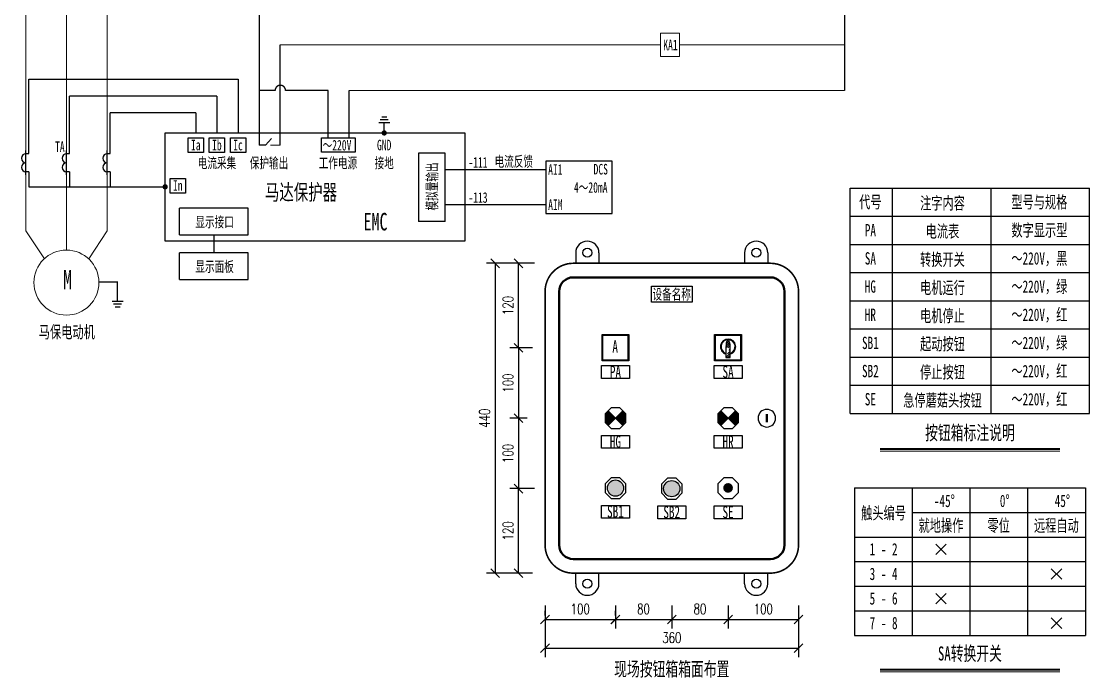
# Model space of a CAD drawing. Header units: millimetres. Extents: x -24326 to 675674, y 148048 to 606396.
# Drawn here: x 102259 to 132606, y 171891 to 190529 of the extents above; entities that cross this region are included whole.
import ezdxf
from ezdxf.enums import TextEntityAlignment as Align

# ---------------------------------------------------------------- set-up
doc = ezdxf.new("R2010")
doc.units = ezdxf.units.MM
doc.linetypes.add('常规', pattern=[20, 10, 0, 10])
doc.linetypes.add('接地线', pattern=[1460, 500, 500, -200, 60, -200])
for name, color, linetype in [('1', 7, 'Continuous'), ('4', 1, 'Continuous'), ('MX', 3, 'Continuous'), ('TEXT', 4, 'Continuous'), ('动力平面导线层', 3, '常规'), ('动力平面设备层', 1, 'Continuous'), ('文字', 7, 'Continuous'), ('标注-照明', 7, 'Continuous'), ('照明平面导线层', 3, 'Continuous'), ('电气-接地设计-接地线', 3, '接地线')]:
    doc.layers.add(name, color=color, linetype=linetype)
for name, color, linetype, lineweight in [('_0', 7, 'Continuous', 25), ('CAXA0层', 7, 'Continuous', 25), ('SW', 8, 'Continuous', 20)]:
    doc.layers.add(name, color=color, linetype=linetype, lineweight=lineweight)
doc.styles.add('DIM_FONT', font='SIMPLEX', dxfattribs={"width": 0.7, "bigfont": 'GBCBIG'})
doc.styles.add('标准', font='NSimSun.ttf', dxfattribs={"width": 0.667})
doc.dimstyles.new('副本 DIM20', dxfattribs={"dimtxt": 300, "dimasz": 2, "dimexe": 250, "dimexo": 300, "dimgap": 150, "dimtad": 1, "dimdec": 4, "dimlfac": 0.05, "dimzin": 0, "dimdsep": 46, "dimtxsty": 'DIM_FONT', "dimblk1": '_DIMX', "dimblk2": '_DIMX', "dimsah": 1, "dimcen": 0.09, "dimadec": 0, "dimazin": 0, "dimtfac": 1, "dimtdec": 4, "dimtix": 1, "dimtmove": 2, "dimatfit": 3, "dimldrblk": '_DIMX', "dimfxl": 250, "dimtolj": 1, "dimtzin": 0, "dimarcsym": 0})

# ---------------------------------------------------------------- blocks, each defined once
blk = doc.blocks.new('_Oblique')
at = {"color": 0, "linetype": 'ByBlock', "lineweight": -2}
blk.add_line((-0.5, -0.5), (0.5, 0.5), dxfattribs=at)
blk = doc.blocks.new('*D62')
at = {"layer": '1', "color": 3, "linetype": 'ByBlock', "lineweight": -2}
for p, q in [((116455, 183659), (115468, 183659)), ((115718, 183659), (115718, 174859)), ((116455, 174859), (115468, 174859))]:
    blk.add_line(p, q, dxfattribs=at)
at = {"layer": 'Defpoints', "color": 0, "linetype": 'ByBlock'}
for p in [(116755, 183659), (115718, 174859), (116755, 174859)]:
    blk.add_point(p, dxfattribs=at)
at = {"layer": '1', "color": 3, "linetype": 'ByBlock', "lineweight": -2, "xscale": 250, "yscale": 250, "zscale": 250}
for p, rotation in [((115718, 183659), 90), ((115718, 174859), 270)]:
    blk.add_blockref('_Oblique', p, dxfattribs=dict(at, rotation=rotation))
at = {"layer": '1', "color": 7, "linetype": 'ByBlock', "insert": (115418, 179259), "char_height": 300, "attachment_point": 5, "rotation": 90, "style": 'DIM_FONT'}
blk.add_mtext('\\A1;440', dxfattribs=at)
blk = doc.blocks.new('_DIMX')
blk.add_line((-150, 0), (150, 0))
at = {"const_width": 50}
blk.add_lwpolyline([(-70, -70), (70, 70)], dxfattribs=at)
blk = doc.blocks.new('*D63')
at = {"layer": '1', "color": 3, "linetype": 'ByBlock', "lineweight": -2}
for p, q in [((116836, 177259), (116132, 177259)), ((116382, 174859), (116382, 177259)), ((116778, 174859), (116132, 174859))]:
    blk.add_line(p, q, dxfattribs=at)
at = {"layer": 'Defpoints', "color": 0, "linetype": 'ByBlock'}
for p in [(116382, 177259), (117136, 177259), (117078, 174859)]:
    blk.add_point(p, dxfattribs=at)
at = {"layer": '1', "color": 3, "linetype": 'ByBlock', "lineweight": -2, "xscale": 250, "yscale": 250, "zscale": 250}
for p, rotation in [((116382, 177259), 90), ((116382, 174859), 270)]:
    blk.add_blockref('_Oblique', p, dxfattribs=dict(at, rotation=rotation))
at = {"layer": '1', "color": 7, "linetype": 'ByBlock', "insert": (116082, 176059), "char_height": 300, "attachment_point": 5, "rotation": 90, "style": 'DIM_FONT'}
blk.add_mtext('\\A1;120', dxfattribs=at)
blk = doc.blocks.new('*D64')
at = {"layer": '1', "color": 3, "linetype": 'ByBlock', "lineweight": -2}
for p, q in [((116561, 179259), (116132, 179259)), ((116382, 179259), (116382, 177259)), ((116623, 177259), (116132, 177259))]:
    blk.add_line(p, q, dxfattribs=at)
at = {"layer": 'Defpoints', "color": 0, "linetype": 'ByBlock'}
for p in [(116861, 179259), (116382, 177259), (116923, 177259)]:
    blk.add_point(p, dxfattribs=at)
at = {"layer": '1', "color": 3, "linetype": 'ByBlock', "lineweight": -2, "xscale": 250, "yscale": 250, "zscale": 250}
for p, rotation in [((116382, 179259), 90), ((116382, 177259), 270)]:
    blk.add_blockref('_Oblique', p, dxfattribs=dict(at, rotation=rotation))
at = {"layer": '1', "color": 7, "linetype": 'ByBlock', "insert": (116082, 178259), "char_height": 300, "attachment_point": 5, "rotation": 90, "style": 'DIM_FONT'}
blk.add_mtext('\\A1;100', dxfattribs=at)
blk = doc.blocks.new('*D65')
at = {"layer": '1', "color": 3, "linetype": 'ByBlock', "lineweight": -2}
for p, q in [((116561, 181259), (116132, 181259)), ((116382, 181259), (116382, 179259)), ((116623, 179259), (116132, 179259))]:
    blk.add_line(p, q, dxfattribs=at)
at = {"layer": 'Defpoints', "color": 0, "linetype": 'ByBlock'}
for p in [(116861, 181259), (116382, 179259), (116923, 179259)]:
    blk.add_point(p, dxfattribs=at)
at = {"layer": '1', "color": 3, "linetype": 'ByBlock', "lineweight": -2, "xscale": 250, "yscale": 250, "zscale": 250}
for p, rotation in [((116382, 181259), 90), ((116382, 179259), 270)]:
    blk.add_blockref('_Oblique', p, dxfattribs=dict(at, rotation=rotation))
at = {"layer": '1', "color": 7, "linetype": 'ByBlock', "insert": (116082, 180259), "char_height": 300, "attachment_point": 5, "rotation": 90, "style": 'DIM_FONT'}
blk.add_mtext('\\A1;100', dxfattribs=at)
blk = doc.blocks.new('*D66')
at = {"layer": '1', "color": 3, "linetype": 'ByBlock', "lineweight": -2}
for p, q in [((116836, 183659), (116132, 183659)), ((116382, 181259), (116382, 183659)), ((116778, 181259), (116132, 181259))]:
    blk.add_line(p, q, dxfattribs=at)
at = {"layer": 'Defpoints', "color": 0, "linetype": 'ByBlock'}
for p in [(116382, 183659), (117136, 183659), (117078, 181259)]:
    blk.add_point(p, dxfattribs=at)
at = {"layer": '1', "color": 3, "linetype": 'ByBlock', "lineweight": -2, "xscale": 250, "yscale": 250, "zscale": 250}
for p, rotation in [((116382, 183659), 90), ((116382, 181259), 270)]:
    blk.add_blockref('_Oblique', p, dxfattribs=dict(at, rotation=rotation))
at = {"layer": '1', "color": 7, "linetype": 'ByBlock', "insert": (116082, 182459), "char_height": 300, "attachment_point": 5, "rotation": 90, "style": 'DIM_FONT'}
blk.add_mtext('\\A1;120', dxfattribs=at)
blk = doc.blocks.new('*D67')
at = {"layer": '1', "color": 3, "linetype": 'ByBlock', "lineweight": -2}
for p, q in [((120735, 173936), (120735, 173290)), ((122336, 173936), (122336, 173290)), ((120735, 173540), (122336, 173540))]:
    blk.add_line(p, q, dxfattribs=at)
at = {"layer": 'Defpoints', "color": 0, "linetype": 'ByBlock'}
for p in [(120735, 174236), (122336, 174236), (122336, 173540)]:
    blk.add_point(p, dxfattribs=at)
at = {"layer": '1', "color": 3, "linetype": 'ByBlock', "lineweight": -2, "xscale": 250, "yscale": 250, "zscale": 250, "rotation": 180}
blk.add_blockref('_Oblique', (120735, 173540), dxfattribs=at)
at = {"layer": '1', "color": 3, "linetype": 'ByBlock', "lineweight": -2, "xscale": 250, "yscale": 250, "zscale": 250}
blk.add_blockref('_Oblique', (122336, 173540), dxfattribs=at)
at = {"layer": '1', "color": 7, "linetype": 'ByBlock', "insert": (121536, 173840), "char_height": 300, "attachment_point": 5, "style": 'DIM_FONT'}
blk.add_mtext('\\A1;80', dxfattribs=at)
blk = doc.blocks.new('*D68')
at = {"layer": '1', "color": 3, "linetype": 'ByBlock', "lineweight": -2}
for p, q in [((122336, 173936), (122336, 173290)), ((124336, 173936), (124336, 173290)), ((122336, 173540), (124336, 173540))]:
    blk.add_line(p, q, dxfattribs=at)
at = {"layer": 'Defpoints', "color": 0, "linetype": 'ByBlock'}
for p in [(122336, 174236), (124336, 174236), (124336, 173540)]:
    blk.add_point(p, dxfattribs=at)
at = {"layer": '1', "color": 3, "linetype": 'ByBlock', "lineweight": -2, "xscale": 250, "yscale": 250, "zscale": 250, "rotation": 180}
blk.add_blockref('_Oblique', (122336, 173540), dxfattribs=at)
at = {"layer": '1', "color": 3, "linetype": 'ByBlock', "lineweight": -2, "xscale": 250, "yscale": 250, "zscale": 250}
blk.add_blockref('_Oblique', (124336, 173540), dxfattribs=at)
at = {"layer": '1', "color": 7, "linetype": 'ByBlock', "insert": (123336, 173840), "char_height": 300, "attachment_point": 5, "style": 'DIM_FONT'}
blk.add_mtext('\\A1;100', dxfattribs=at)
blk = doc.blocks.new('*D69')
at = {"layer": '1', "color": 3, "linetype": 'ByBlock', "lineweight": -2}
for p, q in [((117136, 173936), (117136, 172475)), ((124336, 173936), (124336, 172475)), ((117136, 172725), (124336, 172725))]:
    blk.add_line(p, q, dxfattribs=at)
at = {"layer": 'Defpoints', "color": 0, "linetype": 'ByBlock'}
for p in [(117136, 174236), (124336, 174236), (124336, 172725)]:
    blk.add_point(p, dxfattribs=at)
at = {"layer": '1', "color": 3, "linetype": 'ByBlock', "lineweight": -2, "xscale": 250, "yscale": 250, "zscale": 250, "rotation": 180}
blk.add_blockref('_Oblique', (117136, 172725), dxfattribs=at)
at = {"layer": '1', "color": 3, "linetype": 'ByBlock', "lineweight": -2, "xscale": 250, "yscale": 250, "zscale": 250}
blk.add_blockref('_Oblique', (124336, 172725), dxfattribs=at)
at = {"layer": '1', "color": 7, "linetype": 'ByBlock', "insert": (120736, 173025), "char_height": 300, "attachment_point": 5, "style": 'DIM_FONT'}
blk.add_mtext('\\A1;360', dxfattribs=at)
blk = doc.blocks.new('*D70')
at = {"layer": '1', "color": 3, "linetype": 'ByBlock', "lineweight": -2}
for p, q in [((117136, 173653), (117136, 173790)), ((119136, 173653), (119136, 173790)), ((117136, 173540), (119136, 173540))]:
    blk.add_line(p, q, dxfattribs=at)
at = {"layer": 'Defpoints', "color": 0, "linetype": 'ByBlock'}
for p in [(117136, 173353), (119136, 173540), (119136, 173353)]:
    blk.add_point(p, dxfattribs=at)
at = {"layer": '1', "color": 3, "linetype": 'ByBlock', "lineweight": -2, "xscale": 250, "yscale": 250, "zscale": 250, "rotation": 180}
blk.add_blockref('_Oblique', (117136, 173540), dxfattribs=at)
at = {"layer": '1', "color": 3, "linetype": 'ByBlock', "lineweight": -2, "xscale": 250, "yscale": 250, "zscale": 250}
blk.add_blockref('_Oblique', (119136, 173540), dxfattribs=at)
at = {"layer": '1', "color": 7, "linetype": 'ByBlock', "insert": (118136, 173840), "char_height": 300, "attachment_point": 5, "style": 'DIM_FONT'}
blk.add_mtext('\\A1;100', dxfattribs=at)
blk = doc.blocks.new('*D71')
at = {"layer": '1', "color": 3, "linetype": 'ByBlock', "lineweight": -2}
for p, q in [((119134, 173936), (119134, 173290)), ((120735, 173936), (120735, 173290)), ((119134, 173540), (120735, 173540))]:
    blk.add_line(p, q, dxfattribs=at)
at = {"layer": 'Defpoints', "color": 0, "linetype": 'ByBlock'}
for p in [(119134, 174236), (120735, 174236), (120735, 173540)]:
    blk.add_point(p, dxfattribs=at)
at = {"layer": '1', "color": 3, "linetype": 'ByBlock', "lineweight": -2, "xscale": 250, "yscale": 250, "zscale": 250, "rotation": 180}
blk.add_blockref('_Oblique', (119134, 173540), dxfattribs=at)
at = {"layer": '1', "color": 3, "linetype": 'ByBlock', "lineweight": -2, "xscale": 250, "yscale": 250, "zscale": 250}
blk.add_blockref('_Oblique', (120735, 173540), dxfattribs=at)
at = {"layer": '1', "color": 7, "linetype": 'ByBlock', "insert": (119934, 173840), "char_height": 300, "attachment_point": 5, "style": 'DIM_FONT'}
blk.add_mtext('\\A1;80', dxfattribs=at)

msp = doc.modelspace()

# ---------------------------------------------------------------- hatches: boundary and pattern name
at = {"linetype": 'ByBlock', "lineweight": 25}
h = msp.add_hatch(dxfattribs=at)
h.set_pattern_fill('ANSI31', color=3, scale=184.8, style=0)
h.set_pattern_definition([(45, (-445266.01, 181453.682), (-16.3341666, 16.3341666), [])])
h.paths.add_polyline_path([(119136.35014, 179258.72061), (118927.44646, 179467.97145, 0.1991281417), (118840.67014, 179258.72061, 0.1986966109), (118927.09931, 179049.81693)])
h.paths.add_polyline_path([(119345.60098, 179467.62429), (119136.35014, 179258.72061), (119345.25383, 179049.46977, 0.1991281417), (119432.03014, 179258.72061, 0.1986966109)])
h = msp.add_hatch(dxfattribs=at)
h.set_pattern_fill('ANSI31', color=1, scale=184.8, style=0)
h.set_pattern_definition([(45, (-440676.157, 181453.682), (-16.3341666, 16.3341666), [])])
h.paths.add_polyline_path([(122336.35014, 179258.72061), (122127.44646, 179467.97145, 0.1991281417), (122040.67014, 179258.72061, 0.1986966109), (122127.09931, 179049.81693)])
h.paths.add_polyline_path([(122545.60098, 179467.62429), (122336.35014, 179258.72061), (122545.25383, 179049.46977, 0.1991281417), (122632.03014, 179258.72061, 0.1986966109)])
at = {"layer": '文字', "linetype": 'ByBlock', "ltscale": 0.2}
h = msp.add_hatch(dxfattribs=at)
h.set_pattern_fill('ANSI31', color=0, scale=308, style=0)
h.set_pattern_definition([(45, (-3241768.243, 1554231.45), (-27.22361108, 27.22361108), [])])
edge = h.paths.add_edge_path()
edge.add_line((122397.29974, 180980.07107), (122397.29974, 181255.36909))
edge.add_line((122272.59664, 181255.36861), (122272.59664, 180980.07107))
edge.add_arc((121500.91528, 181255.36861), 896.38446, 359.999999999, 366.231131725)
edge.add_arc((121916.73738, 181300.76996), 478.09114, 6.231131718, 14.766974326)
edge.add_arc((122175.63013, 181369.01276), 210.3552, 14.766974337, 32.471625256)
edge.add_arc((122334.94819, 181470.39867), 21.51308, 32.471625271, 90.000000016)
edge.add_arc((122334.94819, 181470.39867), 21.51308, 90.000000007, 147.528374752)
edge.add_arc((122494.26625, 181369.01276), 210.3552, 147.528374742, 165.233025661)
edge.add_arc((122753.159, 181300.76996), 478.09114, 165.233025662, 173.76886827)
edge.add_arc((123168.9811, 181255.36861), 896.38446, 173.768868275, 180.000000001)
edge.add_line((122272.59664, 180980.07107), (122397.29974, 180980.07107))
at = {"layer": '电气-接地设计-接地线', "linetype": 'ByBlock', "ltscale": 0.2}
h = msp.add_hatch(color=3, dxfattribs=at)
edge = h.paths.add_edge_path()
edge.add_arc((119136.35014, 177274.23822), 230.34819, 0, 360)
h = msp.add_hatch(color=1, dxfattribs=at)
edge = h.paths.add_edge_path()
edge.add_arc((120734.99223, 177258.72061), 230.34819, 0, 360)
h = msp.add_hatch(color=1, dxfattribs=at)
edge = h.paths.add_edge_path()
edge.add_arc((122334.95729, 177278.71391), 138.20891, 0, 360)

# ---------------------------------------------------------------- linework, layer by layer
at = {"color": 0, "linetype": 'ByBlock', "lineweight": 25}
for p, q in [((122272.59664, 181255.36861), (122272.59664, 180980.07107)), ((122397.29974, 180980.07107), (122397.29974, 181255.36909)), ((122272.59664, 180980.07107), (122397.29974, 180980.07107))]:
    msp.add_line(p, q, dxfattribs=at)
at = {"color": 3, "linetype": 'ByBlock', "lineweight": 25}
for p, q in [((119345.60098, 179467.62429), (118927.09931, 179049.81693)), ((119345.25383, 179049.46977), (118927.44646, 179467.97145))]:
    msp.add_line(p, q, dxfattribs=at)
at = {"color": 1, "linetype": 'ByBlock', "lineweight": 25}
for p, q in [((122545.60098, 179467.62429), (122127.09931, 179049.81693)), ((122545.25383, 179049.46977), (122127.44646, 179467.97145))]:
    msp.add_line(p, q, dxfattribs=at)
at = {"color": 7, "linetype": 'ByBlock', "lineweight": 20, "const_width": 75}
for points in [[(112529.27627, 187360.21952, 1), (112604.27627, 187360.21952, 1)], [(106306.49122, 185828.69835, 1), (106381.49122, 185828.69835, 1)]]:
    msp.add_lwpolyline(points, format="xyb", close=True, dxfattribs=at)
at = {"color": 252, "linetype": 'ByBlock', "lineweight": 50}
for points in [[(117936.35014, 183258.72061, 0.4142135624), (117536.35014, 182858.72061)], [(123936.35014, 182858.72061, 0.4142135624), (123536.35014, 183258.72061)], [(117536.35014, 175658.72061, 0.4142135624), (117936.35014, 175258.72061)], [(123536.35014, 175258.72061, 0.4142135624), (123936.35014, 175658.72061)]]:
    msp.add_lwpolyline(points, format="xyb", dxfattribs=at)
for points in [[(117936.35014, 183258.72061), (123536.35014, 183258.72061)], [(117536.35014, 175658.72061), (117536.35014, 182858.72061)], [(123936.35014, 182858.72061), (123936.35014, 175658.72061)], [(123536.35014, 175258.72061), (117936.35014, 175258.72061)]]:
    msp.add_lwpolyline(points, dxfattribs=at)
at = {"color": 0, "linetype": 'ByBlock', "lineweight": 25}
for points in [[(120156.71719, 183008.72061), (121315.98309, 183008.72061), (121315.98309, 182552.69451), (120156.71719, 182552.69451)], [(121953.77492, 181637.12914), (122716.20953, 181637.12914), (122716.20953, 180884.85721), (121953.77492, 180884.85721)], [(118737.28615, 180751.89081), (119535.41414, 180751.89081), (119535.41414, 180389.07105), (118737.28615, 180389.07105)], [(121937.28615, 180751.89081), (122735.41414, 180751.89081), (122735.41414, 180389.07105), (121937.28615, 180389.07105)], [(118737.28615, 178767.41099), (119535.41414, 178767.41099), (119535.41414, 178404.59123), (118737.28615, 178404.59123)], [(121937.28615, 178767.41099), (122735.41414, 178767.41099), (122735.41414, 178404.59123), (121937.28615, 178404.59123)], [(118737.28615, 176782.93117), (119535.41414, 176782.93117), (119535.41414, 176420.11141), (118737.28615, 176420.11141)], [(120335.92823, 176767.41356), (121134.05622, 176767.41356), (121134.05622, 176404.5938), (120335.92823, 176404.5938)], [(121937.28615, 176767.41356), (122735.41414, 176767.41356), (122735.41414, 176404.5938), (121937.28615, 176404.5938)]]:
    msp.add_lwpolyline(points, close=True, dxfattribs=at)
at = {"color": 6, "linetype": 'ByBlock', "lineweight": 25}
msp.add_lwpolyline([(118753.77492, 181637.12914), (119516.20953, 181637.12914), (119516.20953, 180884.85721), (118753.77492, 180884.85721)], close=True, dxfattribs=at)
at = {"color": 0, "linetype": 'ByBlock', "lineweight": 25}
msp.add_lwpolyline([(122397.29974, 181255.36861), (122392.00402, 181352.66174), (122379.03739, 181422.62986, 0.077405152), (122353.09785, 181481.94865), (122334.94819, 181491.91174), (122316.79852, 181481.94865), (122290.85898, 181422.62986, 0.0372618705), (122277.89235, 181352.66174), (122272.59664, 181255.36861)], format="xyb", dxfattribs=at)
at = {"color": 3, "linetype": 'ByBlock', "lineweight": 25}
msp.add_lwpolyline([(119013.87548, 179554.40061), (118840.67014, 179381.19528), (118840.67014, 179136.24595), (119013.87548, 178963.04061), (119258.82481, 178963.04061), (119432.03014, 179136.24595), (119432.03014, 179381.19528), (119258.82481, 179554.40061)], close=True, dxfattribs=at)
at = {"color": 1, "linetype": 'ByBlock', "lineweight": 25}
msp.add_lwpolyline([(122213.87548, 179554.40061), (122040.67014, 179381.19528), (122040.67014, 179136.24595), (122213.87548, 178963.04061), (122458.82481, 178963.04061), (122632.03014, 179136.24595), (122632.03014, 179381.19528), (122458.82481, 179554.40061)], close=True, dxfattribs=at)
at = {"color": 3, "linetype": 'ByBlock', "const_width": 64}
msp.add_lwpolyline([(123436.6064, 179378.54127), (123436.6064, 179142.57697)], dxfattribs=at)
at = {"linetype": 'ByBlock', "lineweight": 25}
for points in [[(119013.87548, 177569.92079), (118840.67014, 177396.71546), (118840.67014, 177151.76613), (119013.87548, 176978.56079), (119258.82481, 176978.56079), (119432.03014, 177151.76613), (119432.03014, 177396.71546), (119258.82481, 177569.92079)], [(120612.51756, 177554.40318), (120439.31223, 177381.19785), (120439.31223, 177136.24852), (120612.51756, 176963.04318), (120857.46689, 176963.04318), (121030.67223, 177136.24852), (121030.67223, 177381.19785), (120857.46689, 177554.40318)], [(122213.87548, 177569.92079), (122040.67014, 177396.71546), (122040.67014, 177151.76613), (122213.87548, 176978.56079), (122458.82481, 176978.56079), (122632.03014, 177151.76613), (122632.03014, 177396.71546), (122458.82481, 177569.92079)]]:
    msp.add_lwpolyline(points, close=True, dxfattribs=at)
at = {"color": 0, "linetype": 'ByBlock', "lineweight": 25}
for radius, start, end in [(216.4831, 286.739478671, 253.260521329), (200.7336, 288.09650246, 251.90349754)]:
    msp.add_arc((122334.94819, 181291.17814), radius, start, end, dxfattribs=at)
at = {"color": 3, "linetype": 'ByBlock'}
for start, end in [(90, 270), (270, 90)]:
    msp.add_arc((123436.35014, 179258.72061), 250, start, end, dxfattribs=at)
at = {"layer": '4', "color": 0, "linetype": 'ByBlock'}
for p, q in [((118006.35014, 183958.72061), (118006.35014, 183658.72061)), ((118666.35014, 183958.72061), (118666.35014, 183658.72061)), ((122806.35014, 183958.72061), (122806.35014, 183658.72061)), ((123466.35014, 183958.72061), (123466.35014, 183658.72061)), ((118006.35014, 174558.72061), (118006.35014, 174858.72061)), ((118666.35014, 174558.72061), (118666.35014, 174858.72061)), ((122806.35014, 174558.72061), (122806.35014, 174858.72061)), ((123466.35014, 174558.72061), (123466.35014, 174858.72061))]:
    msp.add_line(p, q, dxfattribs=at)
at = {"layer": '4', "color": 0, "linetype": 'ByBlock', "const_width": 45}
for points in [[(117936.35014, 183658.72061, 0.4142135624), (117136.35014, 182858.72061)], [(124336.35014, 182858.72061, 0.4142135624), (123536.35014, 183658.72061)], [(117136.35014, 175658.72061, 0.4142135624), (117936.35014, 174858.72061)], [(123536.35014, 174858.72061, 0.4142135624), (124336.35014, 175658.72061)]]:
    msp.add_lwpolyline(points, format="xyb", dxfattribs=at)
for points in [[(117936.35014, 183658.72061), (123536.35014, 183658.72061)], [(117136.35014, 175658.72061), (117136.35014, 182858.72061)], [(124336.35014, 182858.72061), (124336.35014, 175658.72061)], [(123536.35014, 174858.72061), (117936.35014, 174858.72061)]]:
    msp.add_lwpolyline(points, dxfattribs=at)
at = {"layer": '4', "color": 0, "linetype": 'ByBlock'}
for centre in [(118336.35014, 183958.72061), (123136.35014, 183958.72061), (118336.35014, 174558.72061), (123136.35014, 174558.72061)]:
    msp.add_circle(centre, 130, dxfattribs=at)
for centre, start, end in [((118336.35014, 183958.72061), 0, 180), ((123136.35014, 183958.72061), 0, 180), ((118336.35014, 174558.72061), 180, 0), ((123136.35014, 174558.72061), 180, 0)]:
    msp.add_arc(centre, 330, start, end, dxfattribs=at)
at = {"layer": '_0', "color": 0, "linetype": 'ByBlock'}
for p, q in [((102475.34018, 188887.27991), (108414.69652, 188887.27991)), ((112566.77627, 187360.21952), (112566.77627, 187644.70927)), ((113537.78642, 186789.9743), (113537.78642, 184843.38893)), ((114294.07275, 186789.9743), (113537.78642, 186789.9743)), ((114294.07275, 184843.38893), (114294.07275, 186789.9743)), ((117159.27953, 186316.68161), (114294.07275, 186316.68161)), ((102475.34016, 185828.69835), (106343.99122, 185828.69835)), ((108698.34538, 185219.99247), (106751.76001, 185219.99247)), ((106751.76001, 184463.70614), (106751.76001, 185219.99247)), ((108698.34538, 184463.70614), (108698.34538, 185219.99247)), ((117159.27953, 185316.68161), (114294.07275, 185316.68161)), ((114294.07275, 184843.38893), (113537.78642, 184843.38893)), ((106751.76001, 184463.70614), (108698.34538, 184463.70614)), ((108698.34538, 183952.75166), (106751.76001, 183952.75166)), ((106751.76001, 183196.46532), (106751.76001, 183952.75166)), ((108698.34538, 183196.46532), (108698.34538, 183952.75166)), ((104461.53494, 183135.03752), (104993.82898, 183135.03752)), ((106751.76001, 183196.46532), (108698.34538, 183196.46532))]:
    msp.add_line(p, q, dxfattribs=at)
at = {"layer": '_0', "color": 0, "linetype": 'ByBlock', "lineweight": -3}
for p, q in [((102388.67349, 186166.89859), (102388.67351, 186860.23192)), ((102388.67351, 186772.55755), (102475.34018, 186772.55755)), ((103543.53909, 186166.89859), (103543.53911, 186860.23192)), ((103543.53911, 186772.55755), (103630.20578, 186772.55755)), ((104698.40469, 186166.89859), (104698.40471, 186860.23192)), ((104698.40471, 186772.55755), (104785.07138, 186772.55755)), ((102475.34016, 186252.55755), (102388.6735, 186252.55755)), ((103630.20576, 186252.55755), (103543.5391, 186252.55755)), ((104785.07136, 186252.55755), (104698.4047, 186252.55755))]:
    msp.add_line(p, q, dxfattribs=at)
at = {"layer": '_0', "color": 4, "linetype": 'ByBlock', "ltscale": 10}
for p, q in [((119037.78024, 186562.62331), (117159.27953, 186562.62331)), ((117159.27953, 186562.62331), (117159.27953, 185070.73991)), ((119037.78024, 185070.73991), (119037.78024, 186562.62331)), ((117159.27953, 185070.73991), (119037.78024, 185070.73991))]:
    msp.add_line(p, q, dxfattribs=at)
at = {"layer": '_0', "linetype": 'ByBlock'}
msp.add_line((104993.82898, 182586.6676), (104993.82898, 183139.05151), dxfattribs=at)
at = {"layer": '_0', "color": 0, "linetype": 'ByBlock', "lineweight": -3}
for centre in [(102388.67351, 186642.55755), (103543.53911, 186642.55755), (104698.40471, 186642.55755), (102388.6735, 186382.55755), (103543.5391, 186382.55755), (104698.4047, 186382.55755)]:
    msp.add_arc(centre, 130, 89.999998399, 269.999998399, dxfattribs=at)
at = {"layer": 'CAXA0层', "color": 2, "linetype": 'ByBlock', "lineweight": 40}
for p, q in [((126657.21633, 178390.7663), (131755.36162, 178390.7663)), ((126657.21633, 172121.41241), (131755.36162, 172121.41241))]:
    msp.add_line(p, q, dxfattribs=at)
at = {"layer": 'CAXA0层', "color": 2, "linetype": 'ByBlock', "lineweight": 0}
for p, q in [((126657.21633, 178325.28337), (131755.36162, 178325.28337)), ((126657.21633, 172055.92948), (131755.36162, 172055.92948))]:
    msp.add_line(p, q, dxfattribs=at)
at = {"layer": 'MX', "color": 7, "linetype": 'ByBlock', "lineweight": 20}
for p, q in [((102388.67351, 195192.2804), (102388.67351, 184578.7775)), ((103543.53911, 195192.2804), (103543.53911, 184032.93308)), ((104698.40471, 195192.2804), (104698.40471, 184578.7775)), ((102388.67351, 184578.7775), (102914.92946, 183780.95193)), ((104698.40471, 184578.7775), (104172.14877, 183780.95193))]:
    msp.add_line(p, q, dxfattribs=at)
msp.add_circle((103538.00783, 183109.05716), 923.89248, dxfattribs=at)
at = {"layer": 'SW', "color": 7, "linetype": 'ByBlock', "lineweight": 25}
for p, q in [((125806.28897, 185792.49495), (127006.28897, 185792.49495)), ((125806.28897, 184992.49495), (125806.28897, 185792.49495)), ((127006.28897, 185792.49495), (129806.28897, 185792.49495)), ((127006.28897, 184992.49495), (127006.28897, 185792.49495)), ((129806.28897, 184992.49495), (129806.28897, 185792.49495)), ((129806.28897, 185792.49495), (132606.28897, 185792.49495)), ((132606.28897, 184992.49495), (132606.28897, 185792.49495)), ((125806.28897, 184992.49495), (127006.28897, 184992.49495)), ((125806.28897, 184192.49495), (125806.28897, 184992.49495)), ((127006.28897, 184992.49495), (129806.28897, 184992.49495)), ((127006.28897, 184192.49495), (127006.28897, 184992.49495)), ((129806.28897, 184992.49495), (132606.28897, 184992.49495)), ((129806.28897, 184192.49495), (129806.28897, 184992.49495)), ((132606.28897, 184192.49495), (132606.28897, 184992.49495)), ((132606.28897, 184192.49495), (132606.28897, 184992.49495)), ((125806.28897, 183392.49495), (125806.28897, 184192.49495)), ((125806.28897, 184192.49495), (127006.28897, 184192.49495)), ((127006.28897, 183392.49495), (127006.28897, 184192.49495)), ((127006.28897, 184192.49495), (129806.28897, 184192.49495)), ((129806.28897, 183392.49495), (129806.28897, 184192.49495)), ((129806.28897, 184192.49495), (132606.28897, 184192.49495)), ((132606.28897, 183392.49495), (132606.28897, 184192.49495)), ((132606.28897, 183392.49495), (132606.28897, 184192.49495)), ((125806.28897, 183392.49495), (127006.28897, 183392.49495)), ((125806.28897, 182592.49495), (125806.28897, 183392.49495)), ((127006.28897, 183392.49495), (129806.28897, 183392.49495)), ((127006.28897, 182592.49495), (127006.28897, 183392.49495)), ((129806.28897, 182592.49495), (129806.28897, 183392.49495)), ((129806.28897, 183392.49495), (132606.28897, 183392.49495)), ((132606.28897, 182592.49495), (132606.28897, 183392.49495)), ((132606.28897, 182592.49495), (132606.28897, 183392.49495)), ((125806.28897, 181792.49495), (125806.28897, 182592.49495)), ((125806.28897, 182592.49495), (127006.28897, 182592.49495)), ((127006.28897, 181792.49495), (127006.28897, 182592.49495)), ((127006.28897, 182592.49495), (129806.28897, 182592.49495)), ((129806.28897, 181792.49495), (129806.28897, 182592.49495)), ((129806.28897, 182592.49495), (132606.28897, 182592.49495)), ((132606.28897, 181792.49495), (132606.28897, 182592.49495)), ((132606.28897, 181792.49495), (132606.28897, 182592.49495)), ((125806.28897, 181792.49495), (127006.28897, 181792.49495)), ((125806.28897, 180992.49495), (125806.28897, 181792.49495)), ((127006.28897, 181792.49495), (129806.28897, 181792.49495)), ((127006.28897, 180992.49495), (127006.28897, 181792.49495)), ((129806.28897, 180992.49495), (129806.28897, 181792.49495)), ((129806.28897, 181792.49495), (132606.28897, 181792.49495)), ((132606.28897, 180992.49495), (132606.28897, 181792.49495)), ((132606.28897, 180992.49495), (132606.28897, 181792.49495)), ((125806.28897, 180992.49495), (127006.28897, 180992.49495)), ((125806.28897, 180192.49495), (125806.28897, 180992.49495)), ((127006.28897, 180992.49495), (129806.28897, 180992.49495)), ((127006.28897, 180192.49495), (127006.28897, 180992.49495)), ((129806.28897, 180992.49495), (132606.28897, 180992.49495)), ((129806.28897, 180192.49495), (129806.28897, 180992.49495)), ((132606.28897, 180192.49495), (132606.28897, 180992.49495)), ((125806.28897, 179392.49495), (125806.28897, 180192.49495)), ((125806.28897, 180192.49495), (127006.28897, 180192.49495)), ((127006.28897, 179392.49495), (127006.28897, 180192.49495)), ((127006.28897, 180192.49495), (129806.28897, 180192.49495)), ((129806.28897, 179392.49495), (129806.28897, 180192.49495)), ((129806.28897, 180192.49495), (132606.28897, 180192.49495)), ((132606.28897, 179392.49495), (132606.28897, 180192.49495)), ((132606.28897, 179392.49495), (132606.28897, 180192.49495)), ((125806.28897, 179392.49495), (127006.28897, 179392.49495)), ((127006.28897, 179392.49495), (129806.28897, 179392.49495)), ((129806.28897, 179392.49495), (132606.28897, 179392.49495)), ((125927.52545, 177280.0668), (132485.0525, 177280.0668)), ((125927.52545, 177280.0668), (125927.52545, 173091.0133)), ((127566.90721, 177280.0668), (127566.90721, 173091.0133)), ((129206.28897, 177280.0668), (129206.28897, 173091.0133)), ((130845.67074, 177280.0668), (130845.67074, 173091.0133)), ((132485.0525, 177280.0668), (132485.0525, 173091.0133)), ((127566.90721, 176581.89122), (132485.0525, 176581.89122)), ((125927.52545, 175883.71563), (132485.0525, 175883.71563)), ((128238.49269, 175680.97967), (128534.7035, 175384.76886)), ((128238.49269, 175384.76886), (128534.7035, 175680.97967)), ((125927.52545, 175185.54005), (132485.0525, 175185.54005)), ((131517.25621, 174982.80409), (131813.46702, 174686.59328)), ((131517.25621, 174686.59328), (131813.46702, 174982.80409)), ((125927.52545, 174487.36447), (132485.0525, 174487.36447)), ((128238.49269, 174284.62851), (128534.7035, 173988.41769)), ((128238.49269, 173988.41769), (128534.7035, 174284.62851)), ((125927.52545, 173789.18888), (132485.0525, 173789.18888)), ((131517.25621, 173586.45292), (131813.46702, 173290.24211)), ((131517.25621, 173290.24211), (131813.46702, 173586.45292)), ((125927.52545, 173091.0133), (132485.0525, 173091.0133)), ((125927.52545, 173091.0133), (132485.0525, 173091.0133)), ((125927.52545, 173091.0133), (132485.0525, 173091.0133))]:
    msp.add_line(p, q, dxfattribs=at)
at = {"layer": '动力平面导线层', "color": 0}
for p, q in [((125645.64111, 204116.14638), (125645.64111, 188561.6402)), ((109014.95263, 200226.18939), (109014.95263, 187010.66203)), ((109614.95263, 187010.66203), (109614.95263, 189861.6402)), ((102475.34018, 186772.55755), (102475.34018, 188887.27991)), ((108414.69652, 188887.27991), (108414.69652, 187360.21952)), ((109463.83773, 188561.6402), (109014.95263, 188561.6402)), ((110973.63738, 188561.6402), (109766.06753, 188561.6402)), ((110973.63738, 187220.3588), (110973.63738, 188561.6402)), ((111573.89349, 187220.3588), (111573.89349, 188561.6402)), ((107814.69652, 188408.76003), (103630.20578, 188408.76003)), ((103630.20578, 186772.55755), (103630.20578, 188408.76003)), ((107814.69652, 188408.76003), (107814.69652, 187360.21952)), ((104785.07138, 186772.55755), (104785.07138, 187930.24015)), ((107214.69652, 187930.24015), (104785.07138, 187930.24015)), ((107214.69652, 187930.24015), (107214.69652, 187360.21952)), ((102475.34016, 186252.55755), (102475.34016, 185828.69835)), ((103630.20576, 186252.55755), (103630.20576, 185828.69835)), ((104785.07136, 186252.55755), (104785.07136, 185828.69835)), ((107725.05269, 184463.70614), (107725.05269, 183952.75166))]:
    msp.add_line(p, q, dxfattribs=at)
for points in [[(106343.99122, 187360.21952), (114855.07275, 187360.21952), (114855.07275, 184288.69498), (106343.99122, 184288.69498)], [(106995.42345, 187220.3588), (107433.9696, 187220.3588), (107433.9696, 186800.96527), (106995.42345, 186800.96527)], [(107595.42345, 187220.3588), (108033.9696, 187220.3588), (108033.9696, 186800.96527), (107595.42345, 186800.96527)], [(108195.42345, 187220.3588), (108633.9696, 187220.3588), (108633.9696, 186800.96527), (108195.42345, 186800.96527)], [(106483.9481, 186069.74784), (106922.49425, 186069.74784), (106922.49425, 185650.35431), (106483.9481, 185650.35431)]]:
    msp.add_lwpolyline(points, close=True, dxfattribs=at)
at = {"layer": '动力平面导线层', "color": 3, "linetype": 'ByBlock'}
msp.add_lwpolyline([(110784.39219, 187220.3588), (111743.10959, 187220.3588), (111743.10959, 186818.6665), (110784.39219, 186818.6665)], close=True, dxfattribs=at)
at = {"layer": '动力平面导线层', "color": 0}
msp.add_arc((109614.95263, 188561.6402), 151.1149, 0, 180, dxfattribs=at)
at = {"layer": '动力平面设备层', "color": 0, "linetype": 'ByBlock', "lineweight": -3, "ltscale": 100}
for p, q in [((112721.54786, 187644.70927), (112412.00467, 187644.70927)), ((112679.83797, 187728.92374), (112453.71456, 187728.92374)), ((112638.12808, 187813.13822), (112495.42446, 187813.13822)), ((109194.00158, 187010.66203), (109014.95263, 187010.66203)), ((109194.00158, 187010.66203), (109367.75615, 187206.50641)), ((104839.05739, 182586.6676), (105148.60058, 182586.6676)), ((104880.76728, 182502.45313), (105106.89068, 182502.45313)), ((104922.47717, 182418.23865), (105065.18079, 182418.23865))]:
    msp.add_line(p, q, dxfattribs=at)
at = {"layer": '标注-照明', "color": 6, "linetype": 'ByBlock'}
msp.add_lwpolyline([(118780.13219, 181617.34651), (119489.76419, 181617.34651), (119489.76419, 180907.71451), (118780.13219, 180907.71451)], close=True, dxfattribs=at)
at = {"layer": '标注-照明', "color": 0, "linetype": 'ByBlock'}
msp.add_lwpolyline([(121980.13219, 181617.34651), (122689.76419, 181617.34651), (122689.76419, 180907.71451), (121980.13219, 180907.71451)], close=True, dxfattribs=at)
at = {"layer": '照明平面导线层', "color": 0, "linetype": 'ByBlock', "lineweight": 20}
for p, q in [((109614.95263, 189861.6402), (120416.81021, 189861.6402)), ((120952.55769, 189861.6402), (125645.64111, 189861.6402)), ((111573.89349, 188561.6402), (125645.64111, 188561.6402)), ((109338.38327, 187010.66203), (109614.95263, 187010.66203))]:
    msp.add_line(p, q, dxfattribs=at)
msp.add_lwpolyline([(120416.81021, 190192.41354), (120952.55769, 190192.41354), (120952.55769, 189530.86685), (120416.81021, 189530.86685)], close=True, dxfattribs=at)
at = {"layer": '电气-接地设计-接地线', "color": 3, "linetype": 'ByBlock', "ltscale": 0.2}
msp.add_circle((119136.35014, 177274.23822), 230.34819, dxfattribs=at)
at = {"layer": '电气-接地设计-接地线', "color": 1, "linetype": 'ByBlock', "ltscale": 0.2}
msp.add_circle((120734.99223, 177258.72061), 230.34819, dxfattribs=at)

# ---------------------------------------------------------------- texts
at = {"layer": 'SW', "color": 7, "linetype": 'ByBlock', "lineweight": 25, "style": '标准', "width": 0.667}
for s, height, p in [('代号', 350, (126377.61796, 185223.40838)), ('注字内容', 350, (128425.55723, 185192.49495)), ('型号与规格', 350, (131178.42002, 185223.40838)), ('数字显示型', 350, (131178.42002, 184423.40838)), ('PA', 350, (126377.61796, 184423.40838)), ('电流表', 350, (128425.55723, 184392.49495)), ('SA', 350, (126377.61796, 183623.40838)), ('转换开关', 350, (128425.55723, 183592.49495)), ('～220V，黑', 350, (131178.42002, 183623.40838)), ('HG', 350, (126377.61796, 182823.40838)), ('电机运行', 350, (128425.55723, 182792.49495)), ('～220V，绿', 350, (131178.42002, 182823.40838)), ('设备名称', 300, (120733.49201, 182630.45811)), ('电机停止', 350, (128425.55723, 181992.49495)), ('～220V，红', 350, (131178.42002, 182023.40838)), ('HR', 350, (126377.61796, 182023.40838)), ('SB1', 350, (126377.61796, 181223.40838)), ('起动按钮', 350, (128425.55723, 181192.49495)), ('～220V，绿', 350, (131178.42002, 181223.40838)), ('A', 350, (119127.19395, 181120.09707)), ('PA', 350, (119134.99223, 180401.26865)), ('SA', 350, (122334.99223, 180401.26865)), ('SB2', 350, (126377.61796, 180423.40838)), ('停止按钮', 350, (128425.55723, 180392.49495)), ('～220V，红', 350, (131178.42002, 180423.40838)), ('SE', 350, (126377.61796, 179623.40838)), ('急停蘑菇头按钮', 350, (128425.55723, 179592.49495)), ('～220V，红', 350, (131178.42002, 179623.40838)), ('HG', 350, (119134.99223, 178416.78883)), ('HR', 350, (122334.99223, 178416.78883)), ('-45°', 350, (128478.96686, 176736.13243)), ('0°', 350, (130193.61111, 176736.13243)), ('45°', 350, (131832.25799, 176736.13243)), ('SB1', 350, (119134.99223, 176432.30901)), ('SB2', 350, (120733.63431, 176416.7914)), ('SE', 350, (122334.99223, 176416.7914)), ('触头编号', 350, (126752.73593, 176390.49022)), ('就地操作', 350, (128382.91737, 176037.95684)), ('零位', 350, (130022.29914, 176037.95684)), ('远程自动', 350, (131661.6809, 176037.95684)), ('1 - 2', 350, (126752.73593, 175361.17864)), ('3 - 4', 350, (126752.73593, 174663.00306)), ('5 - 6', 350, (126752.73593, 173964.82747)), ('7 - 8', 350, (126752.73593, 173266.65189))]:
    msp.add_text(s, height=height, dxfattribs=at).set_placement(p, align=Align.CENTER)
at = {"layer": 'SW', "color": 4, "linetype": 'ByBlock', "lineweight": 25, "style": '标准', "width": 0.667}
msp.add_text('马保电动机', height=350, dxfattribs=at).set_placement((103549.41694, 181532.61231), align=Align.CENTER)
at = {"layer": 'SW', "color": 2, "linetype": 'ByBlock', "lineweight": 25, "style": '标准', "width": 0.667}
for s, p in [('按钮箱标注说明', (129206.06124, 178645.78033)), ('SA转换开关', (129206.06124, 172376.42644)), ('现场按钮箱箱面布置', (120736.35014, 171936.08768))]:
    msp.add_text(s, height=400, dxfattribs=at).set_placement(p, align=Align.CENTER)
at = {"layer": 'TEXT', "color": 7, "linetype": 'ByBlock', "ltscale": 100, "style": '标准', "width": 0.667}
for s, height, p in [('KA1', 300, (120698.22053, 189711.20669)), ('TA', 300, (103352.03971, 186820.04834)), ('Ia', 300, (107213.48708, 186866.94083)), ('Ib', 300, (107813.48708, 186866.94083)), ('Ic', 300, (108413.48708, 186866.94083)), ('～220V', 300, (111225.4281, 186862.64384)), ('GND', 300, (112565.56682, 186866.94083)), ('电流采集', 300, (107814.69652, 186358.98426)), ('保护输出', 300, (109292.44154, 186358.98426)), ('工作电源', 300, (111251.3824, 186358.98426)), ('接地', 300, (112566.77627, 186358.98426)), ('In', 300, (106702.01173, 185716.32987)), ('马达保护器', 450, (110202.71825, 185453.49004)), ('M', 550, (103570.74524, 182921.84606))]:
    msp.add_text(s, height=height, dxfattribs=at).set_placement(p, align=Align.CENTER)
at = {"layer": 'TEXT', "color": 2, "linetype": 'ByBlock', "ltscale": 100, "style": '标准', "width": 0.667}
for s, p in [('-111', (115502.86931, 186376.11531)), ('-113', (115502.86931, 185376.11531))]:
    msp.add_text(s, height=300, rotation=360, dxfattribs=at).set_placement(p, align=Align.RIGHT)
at = {"layer": 'TEXT', "color": 7, "linetype": 'ByBlock', "ltscale": 100, "style": '标准', "width": 0.667}
msp.add_text('电流反馈', height=300, rotation=360, dxfattribs=at).set_placement((116248.42973, 186401.22063), align=Align.CENTER)
at = {"layer": 'TEXT', "color": 0, "linetype": 'ByBlock', "ltscale": 100, "style": '标准', "width": 0.667}
msp.add_text('模拟量输出', height=300, rotation=90, dxfattribs=at).set_placement((114075.75159, 185839.9743), align=Align.CENTER)
at = {"layer": 'TEXT', "color": 7, "linetype": 'ByBlock', "ltscale": 100, "style": '标准', "width": 0.667}
for s, p in [('AI1', (117631.72709, 186173.36849)), ('AIM', (117631.72709, 185173.36849))]:
    msp.add_text(s, height=300, rotation=360, dxfattribs=at).set_placement(p, align=Align.RIGHT)
at = {"layer": 'TEXT', "color": 4, "linetype": 'ByBlock', "ltscale": 100, "style": '标准', "width": 0.667}
msp.add_text('DCS', height=300, rotation=360, dxfattribs=at).set_placement((118513.44442, 186180.80514))
at = {"layer": 'TEXT', "color": 7, "linetype": 'ByBlock', "ltscale": 100, "style": '标准', "width": 0.667}
msp.add_text('4～20mA', height=300, rotation=360, dxfattribs=at).set_placement((118433.26281, 185810.21004), align=Align.MIDDLE)
at = {"layer": 'TEXT', "color": 0, "linetype": 'ByBlock', "ltscale": 100, "style": '标准', "width": 0.667}
for s, p in [('显示接口', (107748.34538, 184682.0273)), ('显示面板', (107748.34538, 183414.78649))]:
    msp.add_text(s, height=300, dxfattribs=at).set_placement(p, align=Align.CENTER)
msp.add_text('EMC', height=500, dxfattribs=at).set_placement((111979.11101, 184591.25827))

# ---------------------------------------------------------------- dimensions: what is measured, and where the dimension line sits
at = {"layer": '1', "color": 0, "linetype": 'ByBlock'}
for base, p1, p2, angle, picture, middle in [((115717.98429, 174858.72061), (116754.50911, 183658.72061), (116754.50911, 174858.72061), 90, '*D62', (115417.98429, 179258.72061)), ((116381.99676, 183658.72061), (117077.62608, 181258.72061), (117136.35014, 183658.72061), 270, '*D66', (116081.99676, 182458.72061)), ((116381.99676, 179258.72061), (116860.6935, 181258.72061), (116922.77112, 179258.72061), 270, '*D65', (116081.99676, 180258.72061)), ((116381.99676, 177258.72061), (116860.6935, 179258.72061), (116922.77112, 177258.72061), 270, '*D64', (116081.99676, 178258.72061)), ((116381.99676, 177258.72061), (117077.62608, 174858.72061), (117136.35014, 177258.72061), 270, '*D63', (116081.99676, 176058.72061))]:
    dim = msp.add_linear_dim(base=base, p1=p1, p2=p2, angle=angle, dimstyle='副本 DIM20', override={"dimasz": 250, "dimblk1": 'Oblique', "dimblk2": 'Oblique'}, dxfattribs=at)
    dim.commit()
    dim.dimension.update_dxf_attribs({"geometry": picture, "text_midpoint": middle})
for base, p1, p2, picture, middle in [((124336.35014, 172725.16545), (117136.35014, 174236.02314), (124336.35014, 174236.02314), '*D69', (120736.35014, 173025.16545)), ((120734.99223, 173540.39381), (119133.63431, 174236.02314), (120734.99223, 174236.02314), '*D71', (119934.31327, 173840.39381)), ((122336.35014, 173540.39381), (120734.99223, 174236.02314), (122336.35014, 174236.02314), '*D67', (121535.67118, 173840.39381)), ((124336.35014, 173540.39381), (122336.35014, 174236.02314), (124336.35014, 174236.02314), '*D68', (123336.35014, 173840.39381)), ((119136.35014, 173540.39381), (117136.35014, 173352.57262), (119136.35014, 173352.57262), '*D70', (118136.35014, 173840.39381))]:
    dim = msp.add_linear_dim(base=base, p1=p1, p2=p2, dimstyle='副本 DIM20', override={"dimasz": 250, "dimblk1": 'Oblique', "dimblk2": 'Oblique'}, dxfattribs=at)
    dim.commit()
    dim.dimension.update_dxf_attribs({"geometry": picture, "text_midpoint": middle})

doc.saveas('drawing.dxf')
